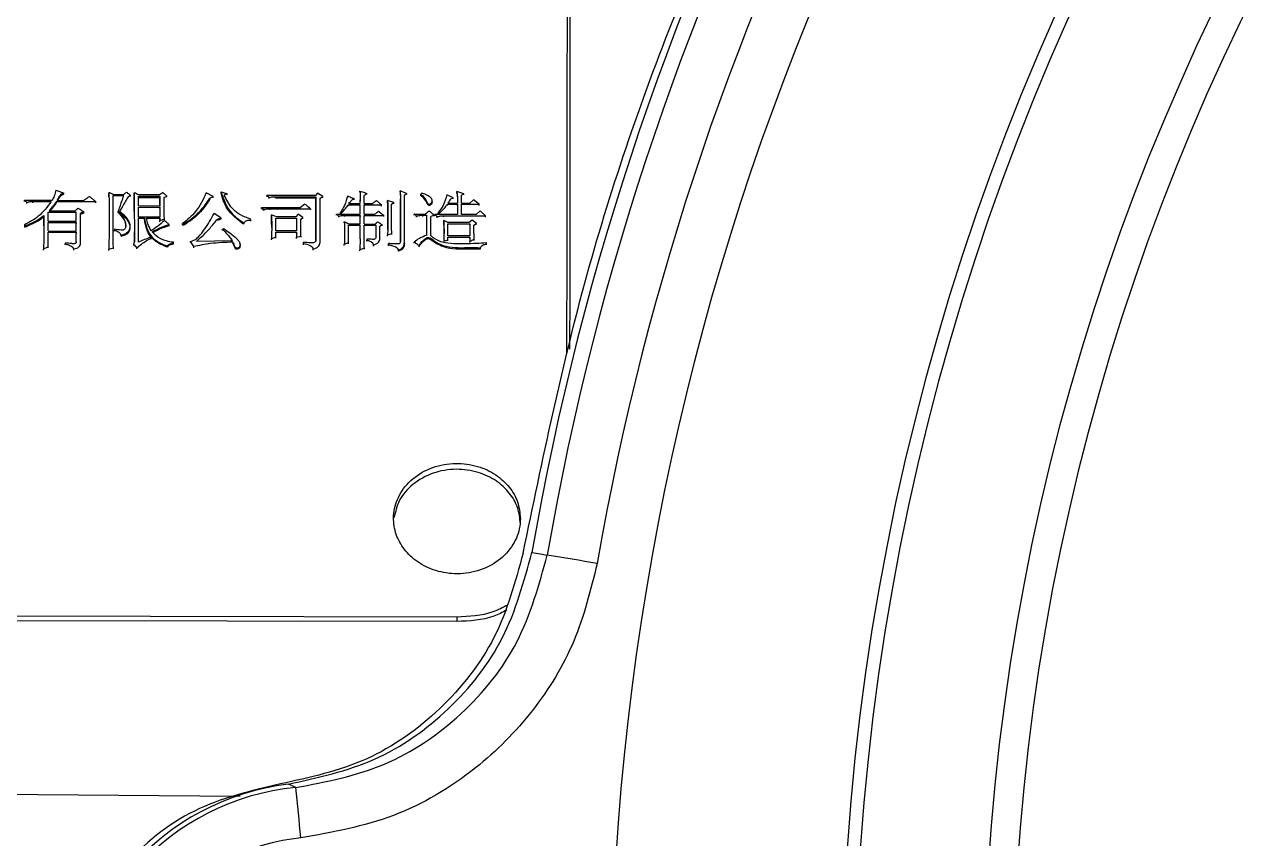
# Model space of a CAD drawing. Header units: millimetres. Extents: x 2462 to 4142, y 835 to 2023.
# Drawn here: x 2911.05 to 2954.3, y 1755.49 to 1784.36 of the extents above; entities that cross this region are included whole.
import ezdxf

# ---------------------------------------------------------------- set-up
doc = ezdxf.new("R2010")
doc.units = ezdxf.units.MM

msp = doc.modelspace()

# ---------------------------------------------------------------- linework, layer by layer
at = {"color": 7, "linetype": 'Continuous', "lineweight": 25}
for p, q in [((2912.446, 1778.336), (2912.447, 1778.378)), ((2914.047, 1778.402), (2914.047, 1778.36)), ((2914.049, 1778.232), (2914.047, 1778.359)), ((2914.197, 1776.886), (2914.199, 1778.286)), ((2914.199, 1778.286), (2914.577, 1778.285)), ((2914.21, 1778.33), (2914.577, 1778.33)), ((2915.843, 1778.31), (2915.107, 1778.311)), ((2917.747, 1778.253), (2917.498, 1778.386)), ((2918.028, 1778.379), (2918.028, 1778.421)), ((2919.65, 1778.252), (2919.651, 1778.294)), ((2919.651, 1778.294), (2919.737, 1778.222)), ((2921.371, 1778.291), (2919.651, 1778.294)), ((2921.446, 1778.37), (2921.371, 1778.291)), ((2921.63, 1778.255), (2921.446, 1778.37)), ((2923.101, 1778.003), (2923.101, 1778.287)), ((2924.605, 1778.364), (2924.378, 1778.454)), ((2924.528, 1776.634), (2924.529, 1778.303)), ((2924.529, 1778.303), (2924.605, 1778.364)), ((2925.113, 1778.295), (2925.113, 1778.337)), ((2926.26, 1778.211), (2926.033, 1778.309)), ((2926.639, 1778.352), (2926.39, 1778.432)), ((2926.552, 1778.299), (2926.639, 1778.352)), ((2926.552, 1778.023), (2926.552, 1778.299)), ((2911.051, 1778.123), (2912.035, 1778.121)), ((2911.051, 1778.081), (2911.051, 1778.123)), ((2911.137, 1778.01), (2911.137, 1778.052)), ((2911.353, 1778.036), (2911.354, 1778.078)), ((2911.354, 1778.078), (2912.003, 1778.077)), ((2912.186, 1778.035), (2912.187, 1778.076)), ((2912.187, 1778.076), (2913.582, 1778.074)), ((2912.208, 1778.121), (2913.16, 1778.119)), ((2914.729, 1778.208), (2914.729, 1778.249)), ((2915.096, 1777.92), (2915.097, 1778.267)), ((2915.096, 1778.224), (2915.854, 1778.223)), ((2915.853, 1777.918), (2915.096, 1777.92)), ((2915.096, 1777.875), (2915.853, 1777.874)), ((2915.096, 1777.528), (2915.096, 1777.875)), ((2915.097, 1778.267), (2915.854, 1778.265)), ((2915.854, 1778.265), (2915.853, 1777.918)), ((2915.853, 1777.918), (2915.854, 1778.223)), ((2915.853, 1777.874), (2915.853, 1777.526)), ((2917.628, 1778.2), (2917.747, 1778.253)), ((2917.628, 1778.158), (2917.628, 1778.2)), ((2919.455, 1777.826), (2919.456, 1777.867)), ((2919.456, 1777.867), (2919.542, 1777.796)), ((2919.456, 1777.867), (2920.84, 1777.865)), ((2919.737, 1778.181), (2919.737, 1778.222)), ((2919.953, 1778.207), (2919.954, 1778.249)), ((2919.953, 1778.207), (2921.392, 1778.204)), ((2919.954, 1778.249), (2921.392, 1778.246)), ((2921.003, 1777.989), (2920.84, 1777.865)), ((2921.39, 1776.71), (2921.392, 1778.204)), ((2921.392, 1778.246), (2921.391, 1776.711)), ((2921.542, 1776.666), (2921.544, 1778.201)), ((2921.544, 1778.201), (2921.63, 1778.255)), ((2922.538, 1777.918), (2922.539, 1777.96)), ((2922.539, 1777.96), (2922.96, 1777.959)), ((2922.56, 1778.004), (2922.961, 1778.003)), ((2922.744, 1778.14), (2922.744, 1778.181)), ((2922.961, 1778.137), (2922.96, 1778.095)), ((2922.96, 1777.629), (2922.96, 1777.959)), ((2922.961, 1778.003), (2922.961, 1778.137)), ((2923.101, 1778.003), (2923.393, 1778.002)), ((2923.101, 1777.959), (2923.718, 1777.957)), ((2923.101, 1777.629), (2923.101, 1777.959)), ((2924.15, 1778.037), (2923.934, 1778.117)), ((2924.074, 1777.154), (2924.075, 1777.983)), ((2924.075, 1777.983), (2924.15, 1778.037)), ((2924.389, 1778.178), (2924.387, 1776.67)), ((2924.387, 1776.669), (2924.388, 1778.136)), ((2924.388, 1778.136), (2924.389, 1778.178)), ((2925.512, 1778.082), (2925.513, 1778.107)), ((2925.513, 1778.116), (2925.513, 1778.124)), ((2926.054, 1777.98), (2926.411, 1777.979)), ((2926.087, 1778.024), (2926.411, 1778.024)), ((2926.26, 1778.169), (2926.26, 1778.211)), ((2926.411, 1777.979), (2926.411, 1777.614)), ((2926.411, 1777.938), (2926.411, 1777.979)), ((2926.551, 1777.614), (2926.552, 1777.979)), ((2926.552, 1778.023), (2926.855, 1778.023)), ((2926.552, 1777.979), (2927.179, 1777.978)), ((2926.985, 1778.138), (2926.855, 1778.023)), ((2927.179, 1777.978), (2926.985, 1778.138)), ((2911.742, 1777.538), (2911.743, 1777.578)), ((2911.894, 1777.703), (2912.889, 1777.701)), ((2911.894, 1777.382), (2911.894, 1777.703)), ((2911.927, 1777.747), (2912.846, 1777.746)), ((2912.889, 1777.38), (2912.889, 1777.701)), ((2913.04, 1776.592), (2913.041, 1777.656)), ((2914.382, 1777.684), (2914.382, 1777.725)), ((2915.095, 1776.642), (2915.096, 1777.483)), ((2915.853, 1777.526), (2915.096, 1777.528)), ((2915.096, 1777.483), (2915.312, 1777.483)), ((2915.312, 1777.442), (2915.312, 1777.483)), ((2915.377, 1777.483), (2915.853, 1777.482)), ((2915.853, 1777.482), (2915.853, 1777.401)), ((2918.016, 1777.496), (2917.779, 1777.648)), ((2917.897, 1777.451), (2918.016, 1777.496)), ((2918.016, 1777.454), (2917.897, 1777.41)), ((2917.897, 1777.411), (2917.897, 1777.451)), ((2919.076, 1777.422), (2919.077, 1777.449)), ((2919.076, 1777.422), (2919.076, 1777.382)), ((2919.542, 1777.754), (2919.455, 1777.826)), ((2919.758, 1777.822), (2921.197, 1777.82)), ((2919.758, 1777.781), (2919.758, 1777.822)), ((2919.996, 1777.537), (2919.812, 1777.608)), ((2919.974, 1777.492), (2920.699, 1777.491)), ((2919.974, 1777.036), (2919.974, 1777.492)), ((2920.678, 1777.535), (2919.996, 1777.537)), ((2920.764, 1777.624), (2920.678, 1777.535)), ((2920.699, 1777.491), (2920.699, 1777.035)), ((2920.926, 1777.508), (2920.764, 1777.624)), ((2920.85, 1777.079), (2920.851, 1777.455)), ((2920.851, 1777.455), (2920.926, 1777.508)), ((2922.116, 1777.631), (2922.96, 1777.629)), ((2922.116, 1777.59), (2922.116, 1777.631)), ((2922.203, 1777.519), (2922.203, 1777.559)), ((2922.268, 1777.643), (2922.268, 1777.684)), ((2922.3, 1777.63), (2922.3, 1777.666)), ((2922.419, 1777.586), (2922.96, 1777.585)), ((2922.419, 1777.544), (2922.419, 1777.586)), ((2922.96, 1777.281), (2922.96, 1777.585)), ((2922.96, 1777.585), (2922.96, 1777.544)), ((2923.1, 1777.281), (2923.101, 1777.584)), ((2923.101, 1777.629), (2923.479, 1777.628)), ((2923.101, 1777.584), (2923.804, 1777.583)), ((2924.875, 1777.635), (2925.275, 1777.634)), ((2924.875, 1777.594), (2924.875, 1777.635)), ((2924.961, 1777.523), (2924.961, 1777.563)), ((2925.177, 1777.548), (2925.178, 1777.59)), ((2925.178, 1777.59), (2925.329, 1777.589)), ((2925.328, 1776.883), (2925.329, 1777.589)), ((2925.329, 1777.549), (2925.329, 1777.589)), ((2925.469, 1776.865), (2925.47, 1777.544)), ((2925.61, 1777.615), (2925.697, 1777.544)), ((2926.411, 1777.614), (2925.61, 1777.615)), ((2925.61, 1777.575), (2925.61, 1777.615)), ((2925.697, 1777.503), (2925.697, 1777.544)), ((2925.729, 1777.678), (2925.773, 1777.669)), ((2925.729, 1777.636), (2925.729, 1777.678)), ((2925.913, 1777.57), (2927.406, 1777.568)), ((2925.913, 1777.529), (2925.913, 1777.57)), ((2926.075, 1777.329), (2925.924, 1777.41)), ((2927.071, 1777.613), (2926.551, 1777.614)), ((2926.93, 1777.417), (2926.822, 1777.328)), ((2927.092, 1777.3), (2926.93, 1777.417)), ((2927.211, 1777.746), (2927.071, 1777.613)), ((2927.406, 1777.568), (2927.211, 1777.746)), ((2911.071, 1777.174), (2911.071, 1777.214)), ((2911.893, 1777.033), (2911.894, 1777.337)), ((2911.893, 1777.033), (2912.889, 1777.031)), ((2911.893, 1776.988), (2912.889, 1776.986)), ((2911.893, 1776.468), (2911.893, 1776.988)), ((2911.894, 1777.382), (2912.889, 1777.38)), ((2911.894, 1777.337), (2912.889, 1777.335)), ((2912.888, 1776.655), (2912.889, 1776.986)), ((2912.889, 1776.986), (2912.888, 1776.947)), ((2912.889, 1777.031), (2912.889, 1777.335)), ((2912.889, 1777.335), (2912.889, 1777.295)), ((2914.241, 1777.1), (2914.241, 1777.065)), ((2914.241, 1777.1), (2914.241, 1777.061)), ((2914.241, 1777.025), (2914.241, 1777.065)), ((2914.799, 1777.187), (2914.8, 1777.228)), ((2914.954, 1776.693), (2914.952, 1777)), ((2915.853, 1777.361), (2915.853, 1777.401)), ((2916.188, 1777.218), (2916.188, 1777.258)), ((2916.664, 1777.293), (2916.686, 1777.266)), ((2916.664, 1777.253), (2916.664, 1777.293)), ((2918.081, 1777.054), (2918.081, 1777.093)), ((2920.699, 1777.035), (2919.974, 1777.036)), ((2919.974, 1776.991), (2920.699, 1776.99)), ((2919.974, 1776.821), (2919.974, 1776.991)), ((2920.699, 1776.99), (2920.698, 1776.811)), ((2922.548, 1776.619), (2922.549, 1777.237)), ((2922.549, 1777.237), (2922.96, 1777.236)), ((2922.56, 1777.282), (2922.96, 1777.281)), ((2922.959, 1776.753), (2922.96, 1777.236)), ((2922.959, 1777.196), (2922.96, 1777.236)), ((2923.1, 1777.281), (2923.501, 1777.28)), ((2923.1, 1777.236), (2923.522, 1777.235)), ((2923.1, 1776.69), (2923.1, 1777.236)), ((2923.522, 1776.824), (2923.522, 1777.235)), ((2923.662, 1776.77), (2923.663, 1777.199)), ((2923.944, 1777.083), (2923.933, 1776.895)), ((2925.928, 1777.245), (2925.924, 1777.369)), ((2926.822, 1777.328), (2926.075, 1777.329)), ((2926.075, 1777.284), (2926.854, 1777.283)), ((2926.075, 1776.864), (2926.075, 1777.284)), ((2926.854, 1777.283), (2926.854, 1776.862)), ((2926.995, 1777.238), (2927.092, 1777.3)), ((2912.888, 1776.655), (2912.888, 1776.615)), ((2913.039, 1776.553), (2913.04, 1776.592)), ((2914.478, 1776.846), (2914.479, 1776.885)), ((2914.954, 1776.656), (2914.954, 1776.696)), ((2915.539, 1776.784), (2915.538, 1776.745)), ((2916.339, 1776.604), (2916.339, 1776.631)), ((2916.339, 1776.565), (2916.339, 1776.604)), ((2916.934, 1776.665), (2917.053, 1776.477)), ((2916.934, 1776.665), (2916.934, 1776.626)), ((2918.427, 1776.681), (2917.15, 1776.665)), ((2918.448, 1776.636), (2918.448, 1776.597)), ((2918.692, 1776.588), (2918.692, 1776.598)), ((2919.811, 1776.759), (2919.974, 1776.821)), ((2919.811, 1776.72), (2919.811, 1776.759)), ((2920.698, 1776.811), (2920.861, 1776.855)), ((2920.698, 1776.772), (2920.698, 1776.811)), ((2920.861, 1776.855), (2920.861, 1776.816)), ((2920.947, 1776.586), (2920.947, 1776.631)), ((2920.947, 1776.631), (2920.947, 1776.592)), ((2920.947, 1776.547), (2920.947, 1776.586)), ((2921.542, 1776.626), (2921.542, 1776.666)), ((2922.396, 1776.518), (2922.396, 1776.557)), ((2923.197, 1776.744), (2923.197, 1776.708)), ((2923.197, 1776.744), (2923.197, 1776.705)), ((2923.197, 1776.669), (2923.197, 1776.708)), ((2923.662, 1776.73), (2923.662, 1776.77)), ((2923.933, 1776.895), (2924.084, 1776.948)), ((2923.933, 1776.855), (2923.933, 1776.895)), ((2923.965, 1776.545), (2923.965, 1776.59)), ((2923.965, 1776.59), (2923.965, 1776.551)), ((2923.965, 1776.506), (2923.965, 1776.545)), ((2924.387, 1776.63), (2924.387, 1776.67)), ((2924.527, 1776.593), (2924.528, 1776.634)), ((2924.874, 1776.603), (2924.874, 1776.642)), ((2925.923, 1776.676), (2926.075, 1776.72)), ((2926.854, 1776.862), (2926.075, 1776.864)), ((2926.075, 1776.819), (2926.853, 1776.818)), ((2926.075, 1776.72), (2926.075, 1776.819)), ((2926.853, 1776.818), (2926.853, 1776.665)), ((2926.853, 1776.665), (2927.005, 1776.737)), ((2926.853, 1776.626), (2926.853, 1776.665)), ((2927.437, 1776.574), (2927.437, 1776.61)), ((2927.437, 1776.536), (2927.437, 1776.574)), ((2911.73, 1776.349), (2911.73, 1776.388)), ((2914.045, 1776.383), (2914.208, 1776.437)), ((2914.045, 1776.345), (2914.045, 1776.383)), ((2915.04, 1776.397), (2915.041, 1776.435)), ((2917.053, 1776.477), (2917.052, 1776.438)), ((2922.948, 1776.329), (2922.948, 1776.367)), ((2923.435, 1776.498), (2923.435, 1776.537)), ((2924.321, 1776.317), (2924.322, 1776.355)), ((2926.388, 1763.186), (2889.388, 1763.253)), ((2926.389, 1763.345), (2889.389, 1763.413)), ((2926.389, 1763.345), (2926.388, 1763.185)), ((2918.701, 1756.976), (2888.25, 1757.261))]:
    msp.add_line(p, q, dxfattribs=at)
at = {"color": 7, "linetype": 'Continuous', "lineweight": 25, "flags": 128}
for points in [[(2930.371, 1821.549), (2930.37, 1821.042), (2930.368, 1820.184), (2930.366, 1818.979), (2930.363, 1817.433), (2930.36, 1815.554), (2930.355, 1813.349), (2930.351, 1810.831), (2930.345, 1808.011), (2930.34, 1804.902), (2930.333, 1801.519), (2930.326, 1797.88), (2930.319, 1794), (2930.311, 1789.9), (2930.303, 1785.598), (2930.295, 1781.115), (2930.286, 1776.473), (2930.279, 1772.67)], [(2914.815, 1778.294), (2914.772, 1778.272), (2914.75, 1778.26), (2914.729, 1778.249)], [(2914.815, 1778.252), (2914.815, 1778.275), (2914.815, 1778.294)], [(2914.945, 1778.349), (2914.945, 1778.372), (2914.945, 1778.391)], [(2916.102, 1778.232), (2916.103, 1778.255), (2916.103, 1778.274)], [(2918.028, 1778.421), (2918.131, 1778.39), (2918.234, 1778.358)], [(2918.234, 1778.358), (2918.234, 1778.335), (2918.233, 1778.317)], [(2922.95, 1778.405), (2922.95, 1778.429), (2922.95, 1778.447)], [(2923.199, 1778.325), (2923.199, 1778.348), (2923.199, 1778.367)], [(2924.378, 1778.411), (2924.378, 1778.435), (2924.378, 1778.454)], [(2924.605, 1778.364), (2924.605, 1778.341), (2924.605, 1778.323)], [(2925.51, 1778.081), (2925.513, 1778.066), (2925.505, 1778.021), (2925.479, 1777.978), (2925.44, 1777.945), (2925.422, 1777.939), (2925.403, 1777.939), (2925.383, 1777.945), (2925.359, 1777.962), (2925.343, 1777.985), (2925.284, 1778.104), (2925.207, 1778.204), (2925.113, 1778.295), (2925.113, 1778.295)], [(2926.39, 1778.39), (2926.39, 1778.414), (2926.39, 1778.432)], [(2926.639, 1778.31), (2926.639, 1778.333), (2926.639, 1778.352)], [(2913.582, 1778.032), (2913.582, 1778.055), (2913.582, 1778.074)], [(2915.853, 1777.833), (2915.853, 1777.856), (2915.853, 1777.874)], [(2915.854, 1778.223), (2915.854, 1778.247), (2915.854, 1778.265)], [(2917.747, 1778.211), (2917.747, 1778.234), (2917.747, 1778.253)], [(2921.392, 1778.204), (2921.392, 1778.228), (2921.392, 1778.246)], [(2921.63, 1778.213), (2921.63, 1778.236), (2921.63, 1778.255)], [(2922.96, 1777.918), (2922.96, 1777.94), (2922.96, 1777.959)], [(2923.717, 1777.916), (2923.718, 1777.939), (2923.718, 1777.957)], [(2923.934, 1778.075), (2923.934, 1778.099), (2923.934, 1778.117)], [(2924.15, 1777.995), (2924.15, 1778.018), (2924.15, 1778.037)], [(2926.054, 1777.939), (2926.054, 1777.951), (2926.054, 1777.963), (2926.054, 1777.98)], [(2927.179, 1777.936), (2927.179, 1777.959), (2927.179, 1777.978)], [(2912.889, 1777.66), (2912.889, 1777.683), (2912.889, 1777.701)], [(2913.16, 1777.668), (2913.1, 1777.642), (2913.04, 1777.615)], [(2913.16, 1777.71), (2913.115, 1777.69), (2913.078, 1777.673), (2913.041, 1777.656)], [(2913.16, 1777.668), (2913.16, 1777.691), (2913.16, 1777.71)], [(2915.853, 1777.441), (2915.853, 1777.464), (2915.853, 1777.482)], [(2915.853, 1777.401), (2915.934, 1777.432), (2916.015, 1777.464)], [(2916.015, 1777.422), (2916.015, 1777.445), (2916.015, 1777.464)], [(2918.016, 1777.496), (2918.016, 1777.473), (2918.016, 1777.454)], [(2919.542, 1777.796), (2919.542, 1777.775), (2919.542, 1777.755)], [(2919.812, 1777.567), (2919.812, 1777.59), (2919.812, 1777.608)], [(2920.699, 1777.45), (2920.699, 1777.473), (2920.699, 1777.491)], [(2920.926, 1777.468), (2920.926, 1777.49), (2920.926, 1777.508)], [(2921.197, 1777.82), (2921.197, 1777.796), (2921.197, 1777.779)], [(2922.268, 1777.684), (2922.284, 1777.675), (2922.3, 1777.666)], [(2923.804, 1777.543), (2923.804, 1777.565), (2923.804, 1777.583)], [(2925.589, 1777.598), (2925.544, 1777.578), (2925.507, 1777.561), (2925.47, 1777.544)], [(2925.588, 1777.557), (2925.589, 1777.58), (2925.589, 1777.598)], [(2925.772, 1777.628), (2925.773, 1777.646), (2925.773, 1777.657), (2925.773, 1777.669)], [(2925.924, 1777.369), (2925.924, 1777.392), (2925.924, 1777.41)], [(2927.406, 1777.527), (2927.406, 1777.549), (2927.406, 1777.568)], [(2916.685, 1777.226), (2916.686, 1777.24), (2916.686, 1777.253), (2916.686, 1777.266)], [(2918.081, 1777.093), (2918.089, 1777.1), (2918.101, 1777.11), (2918.113, 1777.12)], [(2918.828, 1777.315), (2918.828, 1777.304), (2918.827, 1777.292), (2918.827, 1777.275)], [(2920.698, 1776.951), (2920.699, 1776.972), (2920.699, 1776.99)], [(2922.397, 1777.322), (2922.397, 1777.345), (2922.397, 1777.363)], [(2923.522, 1777.195), (2923.522, 1777.217), (2923.522, 1777.235)], [(2923.738, 1777.213), (2923.738, 1777.235), (2923.739, 1777.253)], [(2926.854, 1777.243), (2926.854, 1777.265), (2926.854, 1777.283)], [(2927.092, 1777.26), (2927.092, 1777.282), (2927.092, 1777.3)], [(2912.498, 1776.536), (2912.499, 1776.551), (2912.499, 1776.563), (2912.499, 1776.575)], [(2914.922, 1776.561), (2914.922, 1776.551), (2914.922, 1776.541), (2914.922, 1776.523)], [(2915.539, 1776.784), (2915.528, 1776.798), (2915.517, 1776.811)], [(2918.69, 1776.557), (2918.698, 1776.518), (2918.689, 1776.463), (2918.667, 1776.425), (2918.632, 1776.397), (2918.594, 1776.384), (2918.572, 1776.383), (2918.554, 1776.388), (2918.54, 1776.398), (2918.526, 1776.419), (2918.505, 1776.472), (2918.485, 1776.521), (2918.448, 1776.596), (2918.448, 1776.596)], [(2919.973, 1776.782), (2919.974, 1776.803), (2919.974, 1776.821)], [(2922.548, 1776.58), (2922.548, 1776.602), (2922.548, 1776.619)], [(2924.084, 1776.909), (2924.084, 1776.93), (2924.084, 1776.948)], [(2926.074, 1776.681), (2926.074, 1776.703), (2926.075, 1776.72)], [(2926.853, 1776.778), (2926.853, 1776.8), (2926.853, 1776.818)], [(2927.005, 1776.698), (2927.005, 1776.719), (2927.005, 1776.737)], [(2911.893, 1776.43), (2911.893, 1776.451), (2911.893, 1776.468)], [(2912.801, 1776.356), (2912.801, 1776.366), (2912.801, 1776.378), (2912.801, 1776.395)], [(2914.207, 1776.398), (2914.208, 1776.419), (2914.208, 1776.437)], [(2916.122, 1776.458), (2916.122, 1776.468), (2916.122, 1776.479), (2916.122, 1776.496)], [(2921.293, 1776.35), (2921.293, 1776.36), (2921.293, 1776.372), (2921.293, 1776.388)], [(2923.11, 1776.391), (2923.11, 1776.412), (2923.11, 1776.43)], [(2925.047, 1776.516), (2925.047, 1776.506), (2925.047, 1776.496), (2925.046, 1776.477)], [(2927.231, 1776.401), (2927.232, 1776.411), (2927.232, 1776.423), (2927.232, 1776.44)]]:
    msp.add_lwpolyline(points, dxfattribs=at)
at = {"color": 7, "linetype": 'Continuous', "lineweight": 25}
msp.add_circle((3026.511, 1748.766), 94.663, dxfattribs=at)
for centre, radius, start, end in [((3026.49, 1748.729), 98.896, 99.98751, 170.15867), ((3026.508, 1748.761), 98.356, 99.97048, 170.17569), ((3026.511, 1748.767), 96.559, 99.97048, 170.17569), ((3026.772, 1749.242), 86.736, 352.83814, 187.30792), ((3026.773, 1749.245), 86.27, 352.83813, 187.30793), ((3026.781, 1749.258), 81.714, 352.48125, 187.66482), ((3026.781, 1749.26), 80.681, 352.48124, 187.66483), ((2905.395, 1617.708), 149.803, 80.01559, 80.70386), ((2921.491, 1748.595), 8.89, 96.9898, 263.1569), ((2921.509, 1748.627), 8.712, 95.4458, 264.7009), ((2691.211, 1734.062), 230.644, 5.33659, 5.78237), ((2921.512, 1748.632), 6.912, 95.4458, 264.7009)]:
    msp.add_arc(centre, radius, start, end, dxfattribs=at)
for points, knots in [([(2930.402, 1772.838), (2930.402, 1773.258), (2930.405, 1775.613), (2930.409, 1779.724), (2930.414, 1785.133), (2930.419, 1790.883), (2930.421, 1796.836), (2930.422, 1802.761), (2930.421, 1808.031), (2930.417, 1812.557), (2930.412, 1816.311), (2930.405, 1818.9), (2930.397, 1820.593), (2930.39, 1821.673), (2930.383, 1822.399), (2930.377, 1822.55), (2930.374, 1822.626)], [0, 0, 0, 0, 0.014578, 0.081755, 0.14893, 0.216107, 0.307058, 0.398277, 0.489229, 0.580182, 0.671403, 0.762355, 0.82102, 0.879684, 0.93984, 1, 1, 1, 1]), ([(2928.741, 1765.61), (2929.425, 1768.91), (2930.792, 1775.511), (2934.108, 1785.082), (2938.315, 1794.279), (2943.438, 1803.015), (2949.486, 1811.11), (2954.207, 1816.628), (2957.094, 1819.194), (2957.463, 1819.523)], [0, 0, 0, 0, 0.1626891, 0.3253783, 0.4880674, 0.6507566, 0.8134457, 0.9761349, 1, 1, 1, 1]), ([(2912.165, 1778.485), (2912.151, 1778.414), (2912.126, 1778.288), (2912.063, 1778.172), (2912.035, 1778.121)], [0, 0, 0, 0, 0.5568672, 1, 1, 1, 1]), ([(2912.165, 1778.485), (2912.196, 1778.473), (2912.258, 1778.449), (2912.352, 1778.414), (2912.415, 1778.39), (2912.447, 1778.378)], [0, 0, 0, 0, 0.328015, 0.664007, 1, 1, 1, 1]), ([(2912.208, 1778.121), (2912.229, 1778.155), (2912.264, 1778.21), (2912.311, 1778.288), (2912.363, 1778.351), (2912.419, 1778.369), (2912.447, 1778.378)], [0, 0, 0, 0, 0.334928, 0.552034, 0.77193, 1, 1, 1, 1]), ([(2912.234, 1778.121), (2912.246, 1778.14), (2912.272, 1778.182), (2912.31, 1778.246), (2912.363, 1778.309), (2912.418, 1778.327), (2912.446, 1778.336)], [0, 0, 0, 0, 0.22773, 0.479747, 0.73506, 1, 1, 1, 1]), ([(2914.047, 1778.402), (2914.053, 1778.074), (2914.061, 1777.576), (2914.054, 1776.902), (2914.048, 1776.556), (2914.045, 1776.383)], [0, 0, 0, 0, 0.489068, 0.74452, 1, 1, 1, 1]), ([(2914.047, 1778.402), (2914.062, 1778.395), (2914.092, 1778.382), (2914.147, 1778.358), (2914.186, 1778.341), (2914.21, 1778.33)], [0, 0, 0, 0, 0.277504, 0.555008, 1, 1, 1, 1]), ([(2914.382, 1777.725), (2914.402, 1777.783), (2914.442, 1777.899), (2914.508, 1778.085), (2914.553, 1778.214), (2914.577, 1778.285)], [0, 0, 0, 0, 0.309196, 0.61839, 1, 1, 1, 1]), ([(2914.577, 1778.33), (2914.59, 1778.34), (2914.612, 1778.358), (2914.645, 1778.385), (2914.665, 1778.401), (2914.675, 1778.409)], [0, 0, 0, 0, 0.3807691, 0.6903845, 1, 1, 1, 1]), ([(2914.675, 1778.409), (2914.687, 1778.399), (2914.712, 1778.379), (2914.759, 1778.34), (2914.793, 1778.312), (2914.815, 1778.294)], [0, 0, 0, 0, 0.263606, 0.527213, 1, 1, 1, 1]), ([(2914.945, 1778.391), (2914.946, 1778.211), (2914.948, 1777.84), (2914.95, 1777.371), (2914.953, 1776.986), (2914.954, 1776.793), (2914.954, 1776.696)], [0, 0, 0, 0, 0.319379, 0.6596775, 0.8298373, 1, 1, 1, 1]), ([(2915.107, 1778.311), (2915.08, 1778.324), (2915.026, 1778.351), (2914.972, 1778.378), (2914.945, 1778.391)], [0, 0, 0, 0, 0.500001, 1, 1, 1, 1]), ([(2914.949, 1777.737), (2914.948, 1777.795), (2914.947, 1777.999), (2914.946, 1778.203), (2914.945, 1778.349)], [0, 0, 0, 0, 0.2818112, 1, 1, 1, 1]), ([(2915.951, 1778.398), (2915.933, 1778.383), (2915.897, 1778.354), (2915.861, 1778.324), (2915.843, 1778.31)], [0, 0, 0, 0, 0.500001, 1, 1, 1, 1]), ([(2916.103, 1778.274), (2916.077, 1778.294), (2916.027, 1778.336), (2915.977, 1778.377), (2915.951, 1778.398)], [0, 0, 0, 0, 0.500001, 1, 1, 1, 1]), ([(2916.005, 1778.22), (2916.021, 1778.229), (2916.054, 1778.247), (2916.086, 1778.265), (2916.103, 1778.274)], [0, 0, 0, 0, 0.500002, 1, 1, 1, 1]), ([(2917.498, 1778.386), (2917.392, 1778.155), (2917.199, 1777.735), (2916.829, 1777.429), (2916.664, 1777.293)], [0, 0, 0, 0, 0.552865, 1, 1, 1, 1]), ([(2918.028, 1778.421), (2918.108, 1778.177), (2918.253, 1777.733), (2918.649, 1777.445), (2918.828, 1777.315)], [0, 0, 0, 0, 0.5503818, 1, 1, 1, 1]), ([(2918.827, 1777.275), (2918.605, 1777.444), (2918.213, 1777.743), (2918.084, 1778.187), (2918.028, 1778.379)], [0, 0, 0, 0, 0.567768, 1, 1, 1, 1]), ([(2918.234, 1778.358), (2918.219, 1778.351), (2918.196, 1778.338), (2918.164, 1778.32), (2918.145, 1778.31), (2918.136, 1778.305)], [0, 0, 0, 0, 0.4397358, 0.7198737, 1, 1, 1, 1]), ([(2919.077, 1777.449), (2918.951, 1777.493), (2918.705, 1777.58), (2918.352, 1777.867), (2918.217, 1778.14), (2918.136, 1778.305)], [0, 0, 0, 0, 0.290045, 0.572386, 1, 1, 1, 1]), ([(2922.517, 1778.28), (2922.484, 1778.165), (2922.423, 1777.958), (2922.316, 1777.768), (2922.268, 1777.684)], [0, 0, 0, 0, 0.557381, 1, 1, 1, 1]), ([(2922.517, 1778.28), (2922.547, 1778.267), (2922.6, 1778.244), (2922.676, 1778.211), (2922.722, 1778.191), (2922.744, 1778.181)], [0, 0, 0, 0, 0.397712, 0.698856, 1, 1, 1, 1]), ([(2922.95, 1778.447), (2922.953, 1778.411), (2922.958, 1778.342), (2922.961, 1778.238), (2922.961, 1778.17), (2922.961, 1778.137)], [0, 0, 0, 0, 0.349478, 0.674651, 1, 1, 1, 1]), ([(2922.95, 1778.447), (2922.982, 1778.437), (2923.039, 1778.419), (2923.122, 1778.392), (2923.173, 1778.375), (2923.199, 1778.367)], [0, 0, 0, 0, 0.378869, 0.689434, 1, 1, 1, 1]), ([(2923.199, 1778.367), (2923.187, 1778.357), (2923.164, 1778.339), (2923.132, 1778.312), (2923.111, 1778.296), (2923.101, 1778.287)], [0, 0, 0, 0, 0.380769, 0.690385, 1, 1, 1, 1]), ([(2924.378, 1778.454), (2924.38, 1778.423), (2924.384, 1778.362), (2924.388, 1778.27), (2924.388, 1778.209), (2924.389, 1778.178)], [0, 0, 0, 0, 0.331886, 0.665867, 1, 1, 1, 1]), ([(2924.378, 1778.411), (2924.38, 1778.381), (2924.384, 1778.32), (2924.387, 1778.228), (2924.388, 1778.167), (2924.388, 1778.136)], [0, 0, 0, 0, 0.332348, 0.666098, 1, 1, 1, 1]), ([(2925.113, 1778.337), (2925.151, 1778.303), (2925.247, 1778.217), (2925.308, 1778.095), (2925.351, 1778.012), (2925.37, 1777.994), (2925.388, 1777.983), (2925.41, 1777.979), (2925.43, 1777.981), (2925.456, 1777.995), (2925.484, 1778.023), (2925.509, 1778.063), (2925.516, 1778.112), (2925.506, 1778.16), (2925.471, 1778.212), (2925.396, 1778.269), (2925.282, 1778.324), (2925.192, 1778.356), (2925.146, 1778.372)], [0, 0, 0, 0, 0.132576, 0.339199, 0.368942, 0.383767, 0.408892, 0.423885, 0.438973, 0.45932, 0.498147, 0.542368, 0.587069, 0.63299, 0.675109, 0.75468, 0.876187, 1, 1, 1, 1]), ([(2925.113, 1778.337), (2925.116, 1778.34), (2925.123, 1778.347), (2925.134, 1778.359), (2925.142, 1778.368), (2925.146, 1778.372)], [0, 0, 0, 0, 0.2528387, 0.6263951, 1, 1, 1, 1]), ([(2926.033, 1778.309), (2925.998, 1778.183), (2925.936, 1777.957), (2925.793, 1777.764), (2925.729, 1777.678)], [0, 0, 0, 0, 0.555082, 1, 1, 1, 1]), ([(2926.39, 1778.432), (2926.395, 1778.391), (2926.406, 1778.309), (2926.41, 1778.173), (2926.411, 1778.078), (2926.411, 1778.024)], [0, 0, 0, 0, 0.301938, 0.603838, 1, 1, 1, 1]), ([(2926.39, 1778.39), (2926.395, 1778.349), (2926.405, 1778.268), (2926.409, 1778.146), (2926.41, 1778.064), (2926.41, 1778.024)], [0, 0, 0, 0, 0.333438, 0.666838, 1, 1, 1, 1]), ([(2912.003, 1778.077), (2911.864, 1777.889), (2911.612, 1777.548), (2911.224, 1777.342), (2911.05, 1777.249)], [0, 0, 0, 0, 0.551948, 1, 1, 1, 1]), ([(2911.137, 1778.052), (2911.125, 1778.062), (2911.104, 1778.079), (2911.076, 1778.103), (2911.059, 1778.116), (2911.051, 1778.123)], [0, 0, 0, 0, 0.42836, 0.71418, 1, 1, 1, 1]), ([(2911.137, 1778.052), (2911.177, 1778.06), (2911.248, 1778.076), (2911.321, 1778.077), (2911.354, 1778.078)], [0, 0, 0, 0, 0.558835, 1, 1, 1, 1]), ([(2911.927, 1777.747), (2911.969, 1777.795), (2912.037, 1777.871), (2912.122, 1777.982), (2912.165, 1778.045), (2912.187, 1778.076)], [0, 0, 0, 0, 0.451239, 0.725379, 1, 1, 1, 1]), ([(2912.186, 1778.034), (2912.15, 1777.982), (2912.092, 1777.9), (2912.015, 1777.805), (2911.976, 1777.762), (2911.963, 1777.747)], [0, 0, 0, 0, 0.525062, 0.837836, 1, 1, 1, 1]), ([(2912.846, 1777.746), (2912.858, 1777.756), (2912.882, 1777.778), (2912.918, 1777.811), (2912.942, 1777.833), (2912.954, 1777.844)], [0, 0, 0, 0, 0.327554, 0.663777, 1, 1, 1, 1]), ([(2912.954, 1777.844), (2912.981, 1777.826), (2913.029, 1777.795), (2913.098, 1777.75), (2913.139, 1777.723), (2913.16, 1777.71)], [0, 0, 0, 0, 0.395864, 0.697932, 1, 1, 1, 1]), ([(2913.16, 1778.119), (2913.186, 1778.138), (2913.232, 1778.171), (2913.297, 1778.218), (2913.336, 1778.247), (2913.355, 1778.261)], [0, 0, 0, 0, 0.400148, 0.700074, 1, 1, 1, 1]), ([(2913.355, 1778.261), (2913.38, 1778.24), (2913.43, 1778.199), (2913.506, 1778.137), (2913.557, 1778.095), (2913.582, 1778.074)], [0, 0, 0, 0, 0.32637, 0.663185, 1, 1, 1, 1]), ([(2914.729, 1778.249), (2914.698, 1778.196), (2914.636, 1778.089), (2914.535, 1777.914), (2914.464, 1777.793), (2914.425, 1777.725)], [0, 0, 0, 0, 0.306625, 0.61325, 1, 1, 1, 1]), ([(2916.015, 1777.464), (2916.011, 1777.615), (2916.006, 1777.817), (2916.005, 1778.069), (2916.005, 1778.17), (2916.005, 1778.22)], [0, 0, 0, 0, 0.600138, 0.800068, 1, 1, 1, 1]), ([(2917.628, 1778.158), (2917.49, 1777.955), (2917.24, 1777.589), (2916.857, 1777.337), (2916.685, 1777.225)], [0, 0, 0, 0, 0.55369, 1, 1, 1, 1]), ([(2916.686, 1777.266), (2916.9, 1777.413), (2917.279, 1777.672), (2917.522, 1778.04), (2917.628, 1778.2)], [0, 0, 0, 0, 0.565351, 1, 1, 1, 1]), ([(2919.737, 1778.222), (2919.777, 1778.231), (2919.848, 1778.247), (2919.921, 1778.248), (2919.954, 1778.249)], [0, 0, 0, 0, 0.558835, 1, 1, 1, 1]), ([(2921.003, 1777.989), (2921.027, 1777.968), (2921.071, 1777.929), (2921.136, 1777.873), (2921.177, 1777.837), (2921.197, 1777.82)], [0, 0, 0, 0, 0.371336, 0.685668, 1, 1, 1, 1]), ([(2922.3, 1777.666), (2922.321, 1777.69), (2922.374, 1777.749), (2922.455, 1777.846), (2922.511, 1777.922), (2922.539, 1777.96)], [0, 0, 0, 0, 0.249893, 0.624561, 1, 1, 1, 1]), ([(2922.56, 1778.004), (2922.577, 1778.027), (2922.605, 1778.065), (2922.65, 1778.114), (2922.691, 1778.154), (2922.726, 1778.172), (2922.744, 1778.181)], [0, 0, 0, 0, 0.335639, 0.554348, 0.775254, 1, 1, 1, 1]), ([(2923.393, 1778.002), (2923.406, 1778.013), (2923.43, 1778.033), (2923.477, 1778.071), (2923.512, 1778.1), (2923.534, 1778.118)], [0, 0, 0, 0, 0.26361, 0.527219, 1, 1, 1, 1]), ([(2923.534, 1778.118), (2923.558, 1778.097), (2923.601, 1778.06), (2923.662, 1778.006), (2923.699, 1777.974), (2923.718, 1777.957)], [0, 0, 0, 0, 0.392599, 0.6963, 1, 1, 1, 1]), ([(2923.934, 1778.117), (2923.938, 1777.958), (2923.943, 1777.719), (2923.944, 1777.374), (2923.944, 1777.188), (2923.944, 1777.083)], [0, 0, 0, 0, 0.462622, 0.693931, 1, 1, 1, 1]), ([(2923.944, 1777.078), (2923.944, 1777.146), (2923.944, 1777.234), (2923.943, 1777.342), (2923.943, 1777.402), (2923.943, 1777.462), (2923.943, 1777.541), (2923.942, 1777.746), (2923.937, 1777.931), (2923.934, 1778.075)], [0, 0, 0, 0, 0.203596, 0.263608, 0.323621, 0.383633, 0.443646, 0.563671, 1, 1, 1, 1]), ([(2925.773, 1777.669), (2925.832, 1777.722), (2925.938, 1777.817), (2926.019, 1777.93), (2926.054, 1777.98)], [0, 0, 0, 0, 0.5632806, 1, 1, 1, 1]), ([(2926.087, 1778.024), (2926.109, 1778.066), (2926.14, 1778.124), (2926.2, 1778.191), (2926.24, 1778.204), (2926.26, 1778.211)], [0, 0, 0, 0, 0.55151, 0.77279, 1, 1, 1, 1]), ([(2911.071, 1777.214), (2911.206, 1777.269), (2911.445, 1777.369), (2911.652, 1777.515), (2911.742, 1777.578)], [0, 0, 0, 0, 0.5634054, 1, 1, 1, 1]), ([(2911.071, 1777.173), (2911.206, 1777.229), (2911.444, 1777.328), (2911.652, 1777.474), (2911.742, 1777.537)], [0, 0, 0, 0, 0.563449, 1, 1, 1, 1]), ([(2911.743, 1777.578), (2911.742, 1777.474), (2911.741, 1777.265), (2911.741, 1776.868), (2911.735, 1776.575), (2911.73, 1776.388)], [0, 0, 0, 0, 0.263974, 0.527948, 1, 1, 1, 1]), ([(2911.741, 1777.228), (2911.742, 1777.28), (2911.742, 1777.357), (2911.742, 1777.46), (2911.742, 1777.511), (2911.742, 1777.537)], [0, 0, 0, 0, 0.499765, 0.749882, 1, 1, 1, 1]), ([(2914.382, 1777.725), (2914.44, 1777.661), (2914.544, 1777.548), (2914.634, 1777.364), (2914.646, 1777.23), (2914.639, 1777.145), (2914.616, 1777.104), (2914.588, 1777.078), (2914.542, 1777.06), (2914.422, 1777.064), (2914.32, 1777.084), (2914.241, 1777.1)], [0, 0, 0, 0, 0.23749, 0.42213, 0.564767, 0.621672, 0.660734, 0.693271, 0.725998, 0.787152, 1, 1, 1, 1]), ([(2914.382, 1777.684), (2914.439, 1777.62), (2914.542, 1777.507), (2914.63, 1777.341), (2914.635, 1777.244), (2914.637, 1777.213)], [0, 0, 0, 0, 0.463559, 0.823135, 1, 1, 1, 1]), ([(2914.479, 1776.885), (2914.527, 1776.9), (2914.624, 1776.93), (2914.752, 1777.015), (2914.809, 1777.151), (2914.792, 1777.338), (2914.661, 1777.547), (2914.505, 1777.665), (2914.425, 1777.725)], [0, 0, 0, 0, 0.127311, 0.25064, 0.376347, 0.501102, 0.745819, 1, 1, 1, 1]), ([(2914.478, 1776.845), (2914.527, 1776.86), (2914.624, 1776.89), (2914.752, 1776.975), (2914.809, 1777.111), (2914.792, 1777.297), (2914.661, 1777.506), (2914.505, 1777.624), (2914.425, 1777.684)], [0, 0, 0, 0, 0.127389, 0.250753, 0.376419, 0.501111, 0.745773, 1, 1, 1, 1]), ([(2915.312, 1777.483), (2915.332, 1777.365), (2915.372, 1777.129), (2915.545, 1776.82), (2915.821, 1776.614), (2916.021, 1776.536), (2916.122, 1776.496)], [0, 0, 0, 0, 0.271409, 0.54611, 0.770558, 1, 1, 1, 1]), ([(2916.122, 1776.456), (2915.995, 1776.508), (2915.744, 1776.61), (2915.401, 1776.942), (2915.345, 1777.254), (2915.312, 1777.442)], [0, 0, 0, 0, 0.291427, 0.572864, 1, 1, 1, 1]), ([(2915.55, 1777.044), (2915.505, 1777.123), (2915.425, 1777.262), (2915.392, 1777.415), (2915.377, 1777.483)], [0, 0, 0, 0, 0.561781, 1, 1, 1, 1]), ([(2916.015, 1777.41), (2915.936, 1777.334), (2915.795, 1777.198), (2915.625, 1777.091), (2915.55, 1777.044)], [0, 0, 0, 0, 0.556475, 1, 1, 1, 1]), ([(2916.188, 1777.258), (2916.159, 1777.283), (2916.102, 1777.334), (2916.044, 1777.385), (2916.015, 1777.41)], [0, 0, 0, 0, 0.499715, 1, 1, 1, 1]), ([(2916.934, 1776.665), (2916.991, 1776.68), (2917.105, 1776.71), (2917.269, 1776.875), (2917.516, 1777.17), (2917.675, 1777.459), (2917.779, 1777.648)], [0, 0, 0, 0, 0.124706, 0.247159, 0.50724, 1, 1, 1, 1]), ([(2917.15, 1776.665), (2917.217, 1776.723), (2917.387, 1776.873), (2917.64, 1777.134), (2917.811, 1777.345), (2917.897, 1777.451)], [0, 0, 0, 0, 0.242722, 0.620116, 1, 1, 1, 1]), ([(2918.828, 1777.315), (2918.848, 1777.338), (2918.881, 1777.376), (2918.949, 1777.406), (2919.012, 1777.42), (2919.055, 1777.422), (2919.076, 1777.422)], [0, 0, 0, 0, 0.329138, 0.549704, 0.774066, 1, 1, 1, 1]), ([(2919.542, 1777.796), (2919.582, 1777.805), (2919.653, 1777.82), (2919.726, 1777.822), (2919.758, 1777.822)], [0, 0, 0, 0, 0.5588391, 1, 1, 1, 1]), ([(2919.812, 1777.608), (2919.817, 1777.489), (2919.826, 1777.289), (2919.821, 1777.005), (2919.815, 1776.841), (2919.811, 1776.759)], [0, 0, 0, 0, 0.420758, 0.710282, 1, 1, 1, 1]), ([(2919.822, 1777.162), (2919.822, 1777.219), (2919.82, 1777.354), (2919.815, 1777.488), (2919.812, 1777.567)], [0, 0, 0, 0, 0.417043, 1, 1, 1, 1]), ([(2922.203, 1777.559), (2922.19, 1777.569), (2922.17, 1777.587), (2922.141, 1777.61), (2922.125, 1777.624), (2922.116, 1777.631)], [0, 0, 0, 0, 0.42836, 0.71418, 1, 1, 1, 1]), ([(2922.203, 1777.559), (2922.243, 1777.568), (2922.314, 1777.584), (2922.387, 1777.585), (2922.419, 1777.586)], [0, 0, 0, 0, 0.558835, 1, 1, 1, 1]), ([(2923.479, 1777.628), (2923.492, 1777.638), (2923.516, 1777.659), (2923.56, 1777.694), (2923.591, 1777.72), (2923.609, 1777.735)], [0, 0, 0, 0, 0.285577, 0.571154, 1, 1, 1, 1]), ([(2923.609, 1777.735), (2923.635, 1777.715), (2923.68, 1777.68), (2923.745, 1777.629), (2923.784, 1777.599), (2923.804, 1777.583)], [0, 0, 0, 0, 0.390379, 0.695189, 1, 1, 1, 1]), ([(2924.961, 1777.563), (2924.949, 1777.573), (2924.928, 1777.59), (2924.9, 1777.614), (2924.883, 1777.628), (2924.875, 1777.635)], [0, 0, 0, 0, 0.428361, 0.71418, 1, 1, 1, 1]), ([(2924.961, 1777.563), (2925.001, 1777.572), (2925.072, 1777.588), (2925.145, 1777.589), (2925.178, 1777.59)], [0, 0, 0, 0, 0.558835, 1, 1, 1, 1]), ([(2925.275, 1777.634), (2925.287, 1777.645), (2925.311, 1777.666), (2925.354, 1777.704), (2925.385, 1777.732), (2925.405, 1777.75)], [0, 0, 0, 0, 0.275028, 0.550056, 1, 1, 1, 1]), ([(2925.405, 1777.75), (2925.43, 1777.729), (2925.473, 1777.694), (2925.534, 1777.643), (2925.57, 1777.613), (2925.589, 1777.598)], [0, 0, 0, 0, 0.403163, 0.701581, 1, 1, 1, 1]), ([(2925.697, 1777.544), (2925.737, 1777.553), (2925.808, 1777.568), (2925.881, 1777.57), (2925.913, 1777.57)], [0, 0, 0, 0, 0.558835, 1, 1, 1, 1]), ([(2925.924, 1777.41), (2925.928, 1777.322), (2925.935, 1777.157), (2925.935, 1776.912), (2925.927, 1776.755), (2925.923, 1776.676)], [0, 0, 0, 0, 0.357248, 0.678403, 1, 1, 1, 1]), ([(2911.05, 1777.249), (2911.053, 1777.243), (2911.061, 1777.231), (2911.068, 1777.219), (2911.071, 1777.214)], [0, 0, 0, 0, 0.500751, 1, 1, 1, 1]), ([(2911.742, 1777.288), (2911.741, 1777.207), (2911.741, 1777.06), (2911.739, 1776.897), (2911.738, 1776.818), (2911.738, 1776.802)], [0, 0, 0, 0, 0.497466, 0.899335, 1, 1, 1, 1]), ([(2911.741, 1777.228), (2911.741, 1777.194), (2911.741, 1777.142), (2911.741, 1777.08), (2911.74, 1777.05), (2911.74, 1777.036), (2911.74, 1777.032), (2911.74, 1777.032), (2911.74, 1777.031), (2911.74, 1777.031), (2911.74, 1777.031)], [0, 0, 0, 0, 0.513943, 0.774294, 0.919323, 0.982248, 0.991202, 0.997355, 0.999541, 1, 1, 1, 1]), ([(2914.241, 1777.065), (2914.275, 1777.052), (2914.332, 1777.031), (2914.402, 1776.988), (2914.45, 1776.942), (2914.469, 1776.904), (2914.479, 1776.885)], [0, 0, 0, 0, 0.348649, 0.570981, 0.788219, 1, 1, 1, 1]), ([(2915.582, 1776.999), (2915.689, 1777.06), (2915.88, 1777.168), (2916.094, 1777.23), (2916.188, 1777.258)], [0, 0, 0, 0, 0.558168, 1, 1, 1, 1]), ([(2916.339, 1776.631), (2916.169, 1776.659), (2915.872, 1776.71), (2915.669, 1776.912), (2915.582, 1776.999)], [0, 0, 0, 0, 0.5699995, 1, 1, 1, 1]), ([(2916.188, 1777.217), (2916.069, 1777.18), (2915.874, 1777.119), (2915.698, 1777.022), (2915.63, 1776.984)], [0, 0, 0, 0, 0.612523, 1, 1, 1, 1]), ([(2918.081, 1777.093), (2918.133, 1777.038), (2918.221, 1776.945), (2918.338, 1776.808), (2918.397, 1776.723), (2918.427, 1776.681)], [0, 0, 0, 0, 0.420999, 0.709933, 1, 1, 1, 1]), ([(2918.113, 1777.12), (2918.189, 1777.068), (2918.347, 1776.96), (2918.525, 1776.821), (2918.638, 1776.699), (2918.686, 1776.628), (2918.702, 1776.558), (2918.694, 1776.506), (2918.67, 1776.463), (2918.635, 1776.435), (2918.6, 1776.423), (2918.573, 1776.422), (2918.554, 1776.427), (2918.537, 1776.439), (2918.519, 1776.468), (2918.507, 1776.511), (2918.482, 1776.571), (2918.461, 1776.611), (2918.448, 1776.636)], [0, 0, 0, 0, 0.208327, 0.438579, 0.516155, 0.594141, 0.638967, 0.683977, 0.718613, 0.753484, 0.783868, 0.800043, 0.813274, 0.826566, 0.846387, 0.891603, 0.934124, 1, 1, 1, 1]), ([(2920.861, 1776.855), (2920.858, 1776.886), (2920.854, 1776.939), (2920.851, 1777.013), (2920.851, 1777.057), (2920.85, 1777.079)], [0, 0, 0, 0, 0.411846, 0.705868, 1, 1, 1, 1]), ([(2922.397, 1777.363), (2922.402, 1777.257), (2922.41, 1777.07), (2922.407, 1776.801), (2922.4, 1776.638), (2922.396, 1776.557)], [0, 0, 0, 0, 0.394437, 0.697091, 1, 1, 1, 1]), ([(2922.397, 1777.363), (2922.412, 1777.355), (2922.441, 1777.341), (2922.495, 1777.314), (2922.535, 1777.294), (2922.56, 1777.282)], [0, 0, 0, 0, 0.27079, 0.54158, 1, 1, 1, 1]), ([(2922.399, 1777.273), (2922.399, 1777.273), (2922.399, 1777.273), (2922.399, 1777.27), (2922.402, 1777.185), (2922.407, 1776.986), (2922.405, 1776.798), (2922.402, 1776.705), (2922.401, 1776.661), (2922.399, 1776.628), (2922.399, 1776.605), (2922.398, 1776.591)], [0, 0, 0, 0, 0.004343, 0.010211, 0.02284, 0.478447, 0.728254, 0.844397, 0.892036, 0.932279, 1, 1, 1, 1]), ([(2923.501, 1777.28), (2923.511, 1777.292), (2923.53, 1777.311), (2923.555, 1777.338), (2923.569, 1777.353), (2923.576, 1777.36)], [0, 0, 0, 0, 0.4303518, 0.7151759, 1, 1, 1, 1]), ([(2923.576, 1777.36), (2923.603, 1777.342), (2923.644, 1777.316), (2923.698, 1777.28), (2923.725, 1777.262), (2923.739, 1777.253)], [0, 0, 0, 0, 0.4999999, 0.75, 1, 1, 1, 1]), ([(2923.739, 1777.253), (2923.732, 1777.248), (2923.72, 1777.239), (2923.701, 1777.226), (2923.682, 1777.213), (2923.669, 1777.204), (2923.663, 1777.199)], [0, 0, 0, 0, 0.25, 0.5, 0.75, 1, 1, 1, 1]), ([(2924.084, 1776.948), (2924.083, 1776.966), (2924.08, 1777.001), (2924.076, 1777.07), (2924.075, 1777.121), (2924.074, 1777.154)], [0, 0, 0, 0, 0.2577224, 0.5154519, 1, 1, 1, 1]), ([(2925.928, 1777.248), (2925.93, 1777.18), (2925.933, 1777.068), (2925.932, 1776.924), (2925.929, 1776.819), (2925.928, 1776.784), (2925.927, 1776.763)], [0, 0, 0, 0, 0.425746, 0.708675, 0.830101, 1, 1, 1, 1]), ([(2927.005, 1776.737), (2927.002, 1776.817), (2926.996, 1776.941), (2926.995, 1777.108), (2926.995, 1777.195), (2926.995, 1777.238)], [0, 0, 0, 0, 0.482176, 0.741075, 1, 1, 1, 1]), ([(2912.51, 1776.611), (2912.508, 1776.605), (2912.504, 1776.593), (2912.5, 1776.581), (2912.499, 1776.575)], [0, 0, 0, 0, 0.499999, 1, 1, 1, 1]), ([(2912.499, 1776.575), (2912.541, 1776.564), (2912.61, 1776.547), (2912.697, 1776.506), (2912.763, 1776.46), (2912.789, 1776.416), (2912.801, 1776.395)], [0, 0, 0, 0, 0.3484544, 0.571203, 0.7891247, 1, 1, 1, 1]), ([(2912.888, 1776.655), (2912.887, 1776.641), (2912.886, 1776.619), (2912.865, 1776.595), (2912.815, 1776.57), (2912.689, 1776.59), (2912.581, 1776.602), (2912.51, 1776.611)], [0, 0, 0, 0, 0.100649, 0.162017, 0.226226, 0.489486, 1, 1, 1, 1]), ([(2912.801, 1776.395), (2912.869, 1776.41), (2912.963, 1776.431), (2913.032, 1776.524), (2913.037, 1776.569), (2913.04, 1776.592)], [0, 0, 0, 0, 0.57516, 0.790026, 1, 1, 1, 1]), ([(2914.208, 1776.437), (2914.205, 1776.5), (2914.2, 1776.606), (2914.198, 1776.755), (2914.198, 1776.842), (2914.197, 1776.885)], [0, 0, 0, 0, 0.419118, 0.709539, 1, 1, 1, 1]), ([(2914.954, 1776.696), (2914.953, 1776.67), (2914.95, 1776.623), (2914.93, 1776.58), (2914.922, 1776.561)], [0, 0, 0, 0, 0.557581, 1, 1, 1, 1]), ([(2914.922, 1776.561), (2914.942, 1776.54), (2914.981, 1776.498), (2915.021, 1776.456), (2915.041, 1776.435)], [0, 0, 0, 0, 0.499999, 1, 1, 1, 1]), ([(2915.041, 1776.435), (2915.094, 1776.48), (2915.199, 1776.566), (2915.366, 1776.681), (2915.481, 1776.75), (2915.539, 1776.784)], [0, 0, 0, 0, 0.344405, 0.671635, 1, 1, 1, 1]), ([(2915.517, 1776.811), (2915.447, 1776.783), (2915.306, 1776.727), (2915.165, 1776.67), (2915.095, 1776.642)], [0, 0, 0, 0, 0.5, 1, 1, 1, 1]), ([(2916.122, 1776.496), (2916.138, 1776.518), (2916.165, 1776.555), (2916.225, 1776.584), (2916.281, 1776.599), (2916.319, 1776.602), (2916.339, 1776.604)], [0, 0, 0, 0, 0.327603, 0.548378, 0.773257, 1, 1, 1, 1]), ([(2916.339, 1776.564), (2916.309, 1776.561), (2916.259, 1776.556), (2916.196, 1776.531), (2916.151, 1776.5), (2916.132, 1776.471), (2916.122, 1776.456)], [0, 0, 0, 0, 0.348959, 0.571655, 0.788907, 1, 1, 1, 1]), ([(2918.448, 1776.636), (2918.183, 1776.627), (2917.712, 1776.612), (2917.253, 1776.518), (2917.053, 1776.477)], [0, 0, 0, 0, 0.563476, 1, 1, 1, 1]), ([(2921.391, 1776.711), (2921.388, 1776.696), (2921.383, 1776.671), (2921.361, 1776.641), (2921.306, 1776.607), (2921.157, 1776.616), (2921.031, 1776.625), (2920.947, 1776.631)], [0, 0, 0, 0, 0.101198, 0.163077, 0.226913, 0.489011, 1, 1, 1, 1]), ([(2920.947, 1776.586), (2921.029, 1776.571), (2921.141, 1776.551), (2921.262, 1776.469), (2921.283, 1776.415), (2921.293, 1776.388)], [0, 0, 0, 0, 0.573069, 0.791053, 1, 1, 1, 1]), ([(2921.293, 1776.388), (2921.332, 1776.401), (2921.408, 1776.427), (2921.493, 1776.498), (2921.536, 1776.583), (2921.54, 1776.638), (2921.542, 1776.666)], [0, 0, 0, 0, 0.291641, 0.573732, 0.788274, 1, 1, 1, 1]), ([(2922.548, 1776.619), (2922.533, 1776.613), (2922.502, 1776.6), (2922.452, 1776.58), (2922.417, 1776.565), (2922.396, 1776.557)], [0, 0, 0, 0, 0.30079, 0.601581, 1, 1, 1, 1]), ([(2922.959, 1776.753), (2922.958, 1776.7), (2922.955, 1776.609), (2922.951, 1776.48), (2922.949, 1776.405), (2922.948, 1776.367)], [0, 0, 0, 0, 0.414999, 0.707499, 1, 1, 1, 1]), ([(2923.11, 1776.43), (2923.108, 1776.461), (2923.103, 1776.521), (2923.1, 1776.608), (2923.1, 1776.662), (2923.1, 1776.69)], [0, 0, 0, 0, 0.367164, 0.6835, 1, 1, 1, 1]), ([(2923.522, 1776.824), (2923.521, 1776.811), (2923.52, 1776.784), (2923.499, 1776.743), (2923.447, 1776.732), (2923.348, 1776.739), (2923.264, 1776.741), (2923.197, 1776.744)], [0, 0, 0, 0, 0.111188, 0.223572, 0.352358, 0.48582, 1, 1, 1, 1]), ([(2923.197, 1776.708), (2923.233, 1776.698), (2923.291, 1776.682), (2923.366, 1776.646), (2923.41, 1776.594), (2923.427, 1776.556), (2923.435, 1776.537)], [0, 0, 0, 0, 0.350808, 0.573679, 0.788817, 1, 1, 1, 1]), ([(2923.435, 1776.537), (2923.468, 1776.549), (2923.533, 1776.572), (2923.61, 1776.628), (2923.656, 1776.698), (2923.66, 1776.746), (2923.662, 1776.77)], [0, 0, 0, 0, 0.290906, 0.5739, 0.788992, 1, 1, 1, 1]), ([(2924.387, 1776.67), (2924.386, 1776.654), (2924.384, 1776.63), (2924.367, 1776.599), (2924.334, 1776.576), (2924.283, 1776.57), (2924.213, 1776.573), (2924.107, 1776.578), (2924.02, 1776.585), (2923.965, 1776.59)], [0, 0, 0, 0, 0.101022, 0.16229, 0.225577, 0.345591, 0.4673, 0.658589, 1, 1, 1, 1]), ([(2923.965, 1776.545), (2924.013, 1776.534), (2924.093, 1776.516), (2924.2, 1776.482), (2924.277, 1776.429), (2924.307, 1776.38), (2924.322, 1776.355)], [0, 0, 0, 0, 0.348257, 0.572012, 0.789055, 1, 1, 1, 1]), ([(2924.527, 1776.593), (2924.527, 1776.561), (2924.525, 1776.495), (2924.462, 1776.383), (2924.375, 1776.342), (2924.321, 1776.316)], [0, 0, 0, 0, 0.271788, 0.547924, 1, 1, 1, 1]), ([(2924.322, 1776.355), (2924.356, 1776.371), (2924.424, 1776.4), (2924.516, 1776.494), (2924.523, 1776.581), (2924.528, 1776.634)], [0, 0, 0, 0, 0.292444, 0.574659, 1, 1, 1, 1]), ([(2925.328, 1776.883), (2925.236, 1776.849), (2925.071, 1776.788), (2924.934, 1776.686), (2924.874, 1776.642)], [0, 0, 0, 0, 0.564353, 1, 1, 1, 1]), ([(2925.047, 1776.516), (2925.018, 1776.537), (2924.96, 1776.579), (2924.903, 1776.621), (2924.874, 1776.642)], [0, 0, 0, 0, 0.500034, 1, 1, 1, 1]), ([(2925.046, 1776.476), (2925.07, 1776.512), (2925.126, 1776.597), (2925.218, 1776.683), (2925.293, 1776.742), (2925.34, 1776.762), (2925.389, 1776.764), (2925.48, 1776.733), (2925.632, 1776.603), (2926.074, 1776.373), (2926.664, 1776.408), (2927.103, 1776.402), (2927.231, 1776.4)], [0, 0, 0, 0, 0.056759, 0.134911, 0.161237, 0.179521, 0.198009, 0.22074, 0.297957, 0.452198, 0.839526, 1, 1, 1, 1]), ([(2925.047, 1776.516), (2925.07, 1776.552), (2925.126, 1776.637), (2925.218, 1776.722), (2925.292, 1776.781), (2925.339, 1776.802), (2925.389, 1776.804), (2925.479, 1776.773), (2925.629, 1776.647), (2926.046, 1776.422), (2926.638, 1776.448), (2927.079, 1776.442), (2927.232, 1776.44)], [0, 0, 0, 0, 0.056836, 0.13451, 0.160696, 0.17921, 0.197944, 0.220552, 0.296632, 0.448409, 0.809055, 1, 1, 1, 1]), ([(2927.437, 1776.61), (2927.317, 1776.603), (2926.933, 1776.58), (2926.41, 1776.562), (2925.898, 1776.61), (2925.622, 1776.731), (2925.506, 1776.832), (2925.469, 1776.865)], [0, 0, 0, 0, 0.176102, 0.564603, 0.766922, 0.923793, 1, 1, 1, 1]), ([(2927.232, 1776.44), (2927.24, 1776.461), (2927.258, 1776.503), (2927.336, 1776.55), (2927.399, 1776.565), (2927.437, 1776.574)], [0, 0, 0, 0, 0.267154, 0.547116, 1, 1, 1, 1]), ([(2911.893, 1776.468), (2911.878, 1776.461), (2911.849, 1776.446), (2911.795, 1776.419), (2911.755, 1776.4), (2911.73, 1776.388)], [0, 0, 0, 0, 0.270793, 0.541585, 1, 1, 1, 1]), ([(2923.11, 1776.43), (2923.095, 1776.424), (2923.064, 1776.412), (2923.01, 1776.391), (2922.971, 1776.376), (2922.948, 1776.367)], [0, 0, 0, 0, 0.283865, 0.567729, 1, 1, 1, 1]), ([(2928.644, 1766.837), (2928.624, 1767.037), (2928.583, 1767.437), (2928.262, 1767.979), (2927.774, 1768.424), (2927.115, 1768.728), (2926.334, 1768.833), (2925.521, 1768.689), (2924.808, 1768.292), (2924.323, 1767.707), (2924.116, 1767.05), (2924.161, 1766.416), (2924.416, 1765.846), (2924.857, 1765.366), (2925.469, 1765.013), (2926.222, 1764.843), (2927.038, 1764.913), (2927.795, 1765.245), (2928.352, 1765.792), (2928.613, 1766.364), (2928.636, 1766.715), (2928.644, 1766.837)], [0, 0, 0, 0, 0.046279, 0.092724, 0.141724, 0.195202, 0.253702, 0.315281, 0.376932, 0.43439, 0.485836, 0.533043, 0.57924, 0.627325, 0.679266, 0.736373, 0.797512, 0.859391, 0.918431, 0.971633, 1, 1, 1, 1]), ([(2928.643, 1766.646), (2928.623, 1766.842), (2928.582, 1767.235), (2928.267, 1767.769), (2927.786, 1768.209), (2927.132, 1768.514), (2926.352, 1768.624), (2925.531, 1768.487), (2924.816, 1768.091), (2924.315, 1767.521), (2924.212, 1767.075), (2924.165, 1766.872)], [0, 0, 0, 0, 0.094563, 0.1894808, 0.2900447, 0.4006201, 0.5223888, 0.6514451, 0.7808344, 0.9007351, 1, 1, 1, 1]), ([(2920.409, 1757.419), (2921.455, 1757.647), (2923.542, 1758.102), (2926.189, 1759.984), (2928.207, 1762.531), (2928.768, 1764.598), (2929.05, 1765.632)], [0, 0, 0, 0, 0.250065, 0.499446, 0.749386, 1, 1, 1, 1]), ([(2920.682, 1757.299), (2921.754, 1757.505), (2923.899, 1757.917), (2926.638, 1759.795), (2928.728, 1762.379), (2929.305, 1764.488), (2929.594, 1765.544)], [0, 0, 0, 0, 0.2498556, 0.4996698, 0.7497111, 1, 1, 1, 1]), ([(2929.05, 1765.632), (2929.151, 1765.617), (2929.333, 1765.589), (2929.514, 1765.557), (2929.594, 1765.544)], [0, 0, 0, 0, 0.56, 1, 1, 1, 1]), ([(2931.368, 1765.242), (2931.136, 1764.308), (2930.674, 1762.444), (2929.152, 1759.959), (2927.007, 1757.794), (2924.196, 1756.115), (2921.971, 1755.714), (2920.856, 1755.513)], [0, 0, 0, 0, 0.187281, 0.373678, 0.560798, 0.779955, 1, 1, 1, 1]), ([(2928.162, 1763.592), (2928.01, 1763.513), (2927.465, 1763.231), (2926.839, 1763.204), (2926.388, 1763.186)], [0, 0, 0, 0, 0.279986, 1, 1, 1, 1]), ([(2928.194, 1763.771), (2928.02, 1763.681), (2927.464, 1763.392), (2926.827, 1763.364), (2926.389, 1763.345)], [0, 0, 0, 0, 0.313137, 1, 1, 1, 1]), ([(2920.682, 1757.299), (2920.631, 1757.322), (2920.541, 1757.363), (2920.45, 1757.402), (2920.409, 1757.419)], [0, 0, 0, 0, 0.56, 1, 1, 1, 1])]:
    msp.add_open_spline(points, degree=3, knots=knots, dxfattribs=at)
for points in [[(2928.741, 1765.61), (2928.46, 1764.582), (2927.899, 1762.527), (2925.887, 1759.992), (2923.253, 1758.111), (2921.172, 1757.654), (2920.132, 1757.426)], [(2920.132, 1757.426), (2919.082, 1757.181), (2916.984, 1756.691), (2914.423, 1754.607), (2912.73, 1751.828), (2912.138, 1748.611), (2912.718, 1745.392), (2914.4, 1742.607), (2916.954, 1740.513), (2919.05, 1740.016), (2920.098, 1739.767)]]:
    msp.add_open_spline(points, degree=3, dxfattribs=at)

doc.saveas('drawing.dxf')
